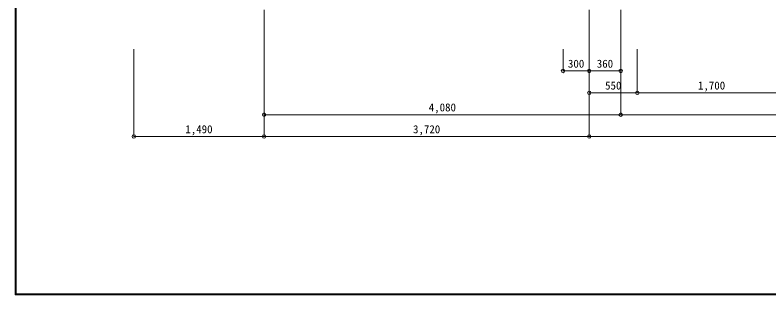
# Model space of a CAD drawing. Units: millimetres at full size, sheet at 1:50. Extents: x -9674 to 32603, y -6794 to 6791.
# Drawn here: x -9674 to -1049, y -6794 to -3592 of the extents above; entities that cross this region are included whole.
import ezdxf
from ezdxf.enums import TextEntityAlignment as Align

# ---------------------------------------------------------------- set-up
doc = ezdxf.new("R2010")
doc.units = ezdxf.units.MM
doc.header["$LTSCALE"] = 50
doc.header["$PDMODE"] = 32
doc.header["$PDSIZE"] = 40
doc.linetypes.add('CHAIN2', pattern=[12, 9, -1, 1, -1])
for name, color, linetype, lineweight in [('0-0_図面枠', 7, 'Continuous', 9), ('1-0_芯', 7, 'CHAIN2', 9), ('1-B_寸法', 7, 'Continuous', 9)]:
    doc.layers.add(name, color=color, linetype=linetype, lineweight=lineweight)
doc.styles.add('ＭＳ ゴシック', font='')
doc.styles.get('ＭＳ ゴシック').set_extended_font_data('MS Gothic')

msp = doc.modelspace()

# ---------------------------------------------------------------- linework, layer by layer
at = {"layer": '0-0_図面枠'}
for p, q in [((-9673.92, 6791.43), (-9673.92, -6793.93)), ((-9672.16, 6789.66), (-9672.16, -6792.16)), ((-9670.4, 6787.9), (-9670.4, -6790.4)), ((-9668.64, -6788.64), (-9668.64, 6786.14)), ((-9666.87, 6784.38), (-9666.87, -6786.88)), ((-9665.11, 6782.61), (-9665.11, -6785.11)), ((-9663.35, 6780.85), (-9663.35, -6783.35)), ((-9673.92, -6793.93), (9698.92, -6793.93)), ((-9672.16, -6792.16), (9697.16, -6792.16)), ((-9670.4, -6790.4), (9695.4, -6790.4)), ((9693.64, -6788.64), (-9668.64, -6788.64)), ((-9666.87, -6786.88), (9691.87, -6786.88)), ((-9665.11, -6785.11), (9690.11, -6785.11)), ((-9663.35, -6783.35), (9688.35, -6783.35))]:
    msp.add_line(p, q, dxfattribs=at)
at = {"layer": '1-0_芯'}
for p, q in [((-6825, 4868.53), (-6825, -3981.47)), ((-3105, 4868.53), (-3105, -3981.47)), ((-2745, 4868.53), (-2745, -3981.47))]:
    msp.add_line(p, q, dxfattribs=at)
at = {"layer": '1-B_寸法'}
for p, q in [((-8315, -3981.47), (-8315, -4981.47)), ((-6825, -3981.47), (-6825, -4981.47)), ((-3105, -3981.47), (-3105, -4981.47)), ((-2745, -3981.47), (-2745, -4731.47)), ((-2555, -3981.47), (-2555, -4481.47)), ((-3105, -4231.47), (-2745, -4231.47)), ((-2555, -4481.47), (-3105, -4481.47)), ((-855, -4481.47), (-2555, -4481.47)), ((-6825, -4731.47), (-2745, -4731.47)), ((-2745, -4731.47), (1305, -4731.47)), ((-8315, -4981.47), (-6825, -4981.47)), ((-6825, -4981.47), (-3105, -4981.47)), ((-3105, -4981.47), (1845, -4981.47))]:
    msp.add_line(p, q, dxfattribs=at)
msp.add_lwpolyline([(-3405, -3981.47), (-3405, -4231.47), (-3105, -4231.47)], dxfattribs=at)
at = {"layer": '1-B_寸法', "color": 3}
for p in [(-3405, -4231.47), (-3105, -4231.47), (-2745, -4231.47), (-3105, -4481.47), (-2555, -4481.47), (-6825, -4731.47), (-2745, -4731.47), (-8315, -4981.47), (-6825, -4981.47), (-3105, -4981.47)]:
    msp.add_point(p, dxfattribs=at)

# ---------------------------------------------------------------- texts
at = {"layer": '1-B_寸法', "style": 'ＭＳ ゴシック'}
for s, p in [('300', (-3348.75, -4221.47)), ('360', (-3018.75, -4221.47)), ('550', (-2923.75, -4471.47)), ('1,700', (-1861.25, -4471.47)), ('4,080', (-4941.25, -4721.47)), ('1,490', (-7726.25, -4971.47)), ('3,720', (-5121.25, -4971.47))]:
    msp.add_text(s, height=91.64, dxfattribs=at).set_placement(p, align=Align.BOTTOM_LEFT)

doc.saveas('drawing.dxf')
